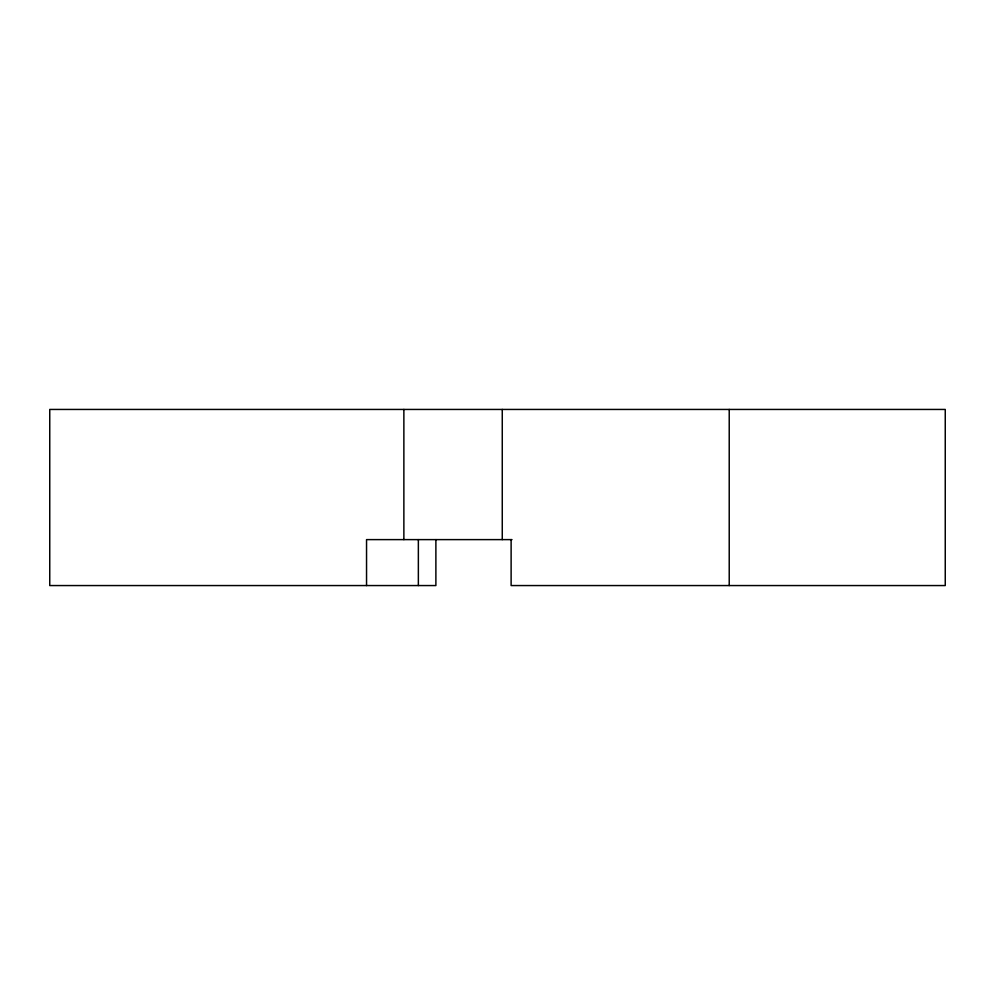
<?xml version="1.0" encoding="UTF-8"?>
<svg xmlns="http://www.w3.org/2000/svg" width="995" height="995" viewBox="0 0 995 995"><rect width="100%" height="100%" fill="white"/><g stroke="black" fill="none" stroke-linecap="round" stroke-linejoin="round"><path stroke-width="1.49" d="M512.002 539.613L366.546 539.613L366.546 585.558M729.223 409.442L729.223 585.558M511.119 539.613L511.119 585.558L945.25 585.558L945.25 409.442L49.75 409.442L49.75 585.558L435.885 585.558L435.885 539.613M502.264 409.442L502.264 539.613M418.36 539.613L418.36 585.558M403.87 409.442L403.87 539.613"/></g></svg>
